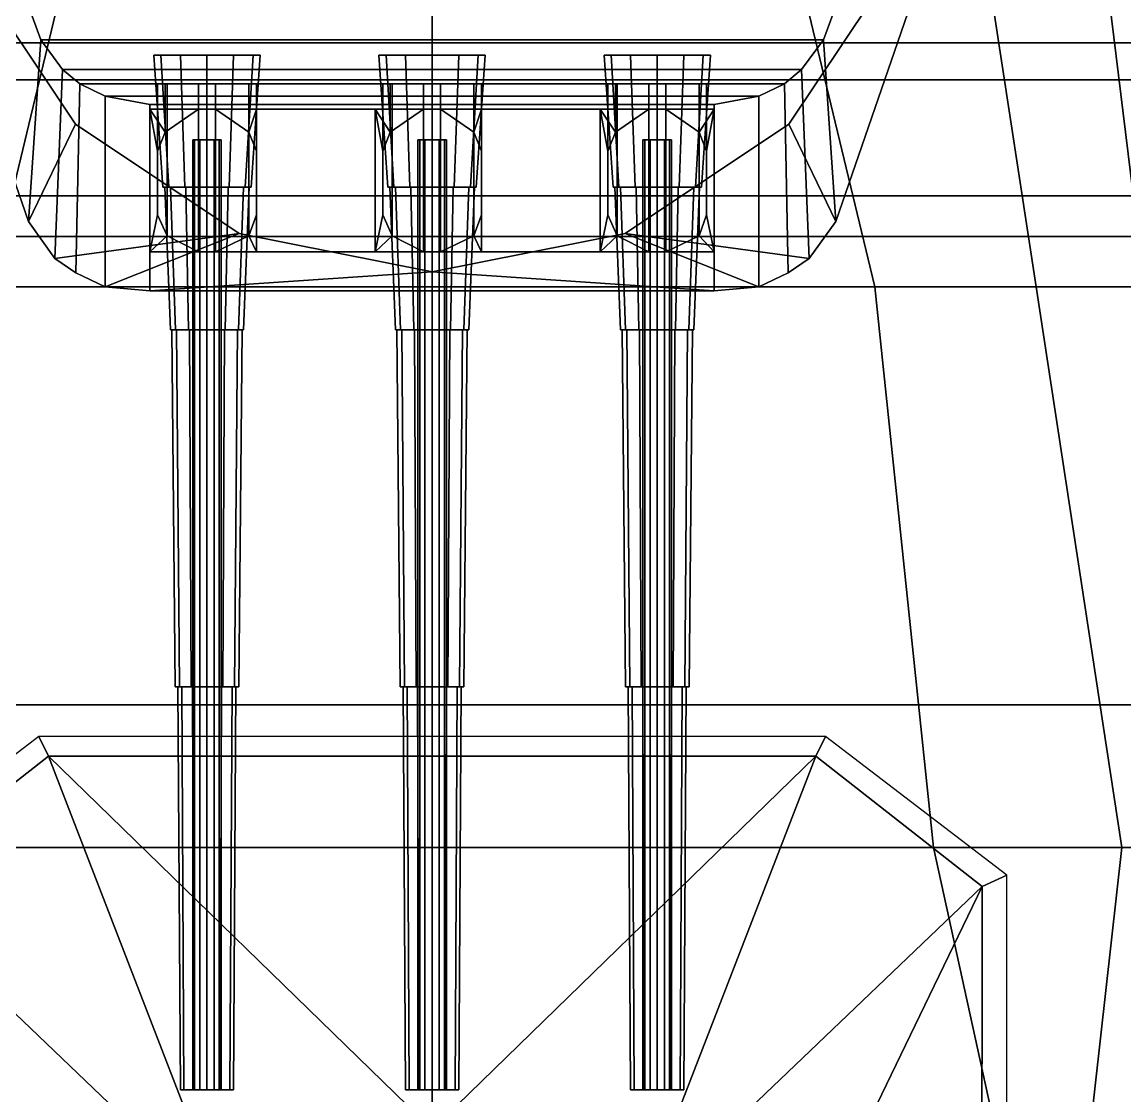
# Model space of a CAD drawing. Header units: millimetres. Extents: x -15 to 15, y -108 to 101.
# Drawn here: x -4.32 to 7.29, y 11.67 to 22.97 of the extents above; entities that cross this region are included whole.
import ezdxf

# ---------------------------------------------------------------- set-up
doc = ezdxf.new("R2010")
doc.units = ezdxf.units.MM
for name, color, linetype in [('citadelle', 3, 'Continuous'), ('gun', 1, 'Continuous'), ('superstructure', 4, 'Continuous'), ('turret', 2, 'Continuous')]:
    doc.layers.add(name, color=color, linetype=linetype)

msp = doc.modelspace()

# ---------------------------------------------------------------- linework, layer by layer
for points in [[(-5.46, 26.04, -9.42), (-3.25, 26.04, -9.51), (-4.66, 20.18, -9.51), (-6.36, 20.18, -9.42)], [(-3.25, 26.04, -9.51), (0, 26.04, -9.55), (0, 20.18, -9.55), (-4.66, 20.18, -9.51)], [(4.66, 20.18, -9.51), (0, 20.18, -9.55), (0, 26.04, -9.55), (3.25, 26.04, -9.51)], [(6.36, 20.18, -9.42), (4.66, 20.18, -9.51), (3.25, 26.04, -9.51), (5.46, 26.04, -9.42)], [(7.5, 20.18, -9.3), (6.36, 20.18, -9.42), (5.46, 26.04, -9.42), (6.78, 26.04, -9.3)], [(8.55, 20.18, -9.13), (7.5, 20.18, -9.3), (6.78, 26.04, -9.3), (7.71, 26.04, -9.13)], [(-4.66, 20.18, -9.51), (0, 20.18, -9.55), (0, 14.28, -9.55), (-5.28, 14.28, -9.51)], [(5.28, 14.28, -9.51), (0, 14.28, -9.55), (0, 20.18, -9.55), (4.66, 20.18, -9.51)], [(7.26, 14.28, -9.42), (5.28, 14.28, -9.51), (4.66, 20.18, -9.51), (6.36, 20.18, -9.42)], [(8.32, 14.28, -9.3), (7.26, 14.28, -9.42), (6.36, 20.18, -9.42), (7.5, 20.18, -9.3)], [(-5.28, 14.28, -9.51), (0, 14.28, -9.55), (0, 8.29, -9.55), (-6.59, 8.29, -9.51)], [(6.59, 8.29, -9.51), (0, 8.29, -9.55), (0, 14.28, -9.55), (5.28, 14.28, -9.51)], [(6.59, 8.29, -9.51), (6.59, 8.29, -9.51), (5.28, 14.28, -9.51), (7.26, 14.28, -9.42)], [(8.27, 8.29, -9.42), (6.59, 8.29, -9.51), (7.26, 14.28, -9.42), (8.32, 14.28, -9.3)]]:
    msp.add_3dface(points)
at = {"layer": 'citadelle'}
for points in [[(12.42, 30.51, 4.59), (-12.42, 30.51, 4.59), (-11.63, 22.75, 4.59), (11.63, 22.75, 4.59)], [(11.63, 22.75, 4.59), (-11.63, 22.75, 4.59), (-11.57, 22.36, 4.59), (11.57, 22.36, 4.59)], [(11.57, 22.36, 4.59), (-11.57, 22.36, 4.59), (-12.42, 21.14, 4.59), (12.42, 21.14, 4.59)], [(12.42, 21.14, 4.59), (-12.42, 21.14, 4.59), (-13.14, 20.71, 4.59), (13.14, 20.71, 4.59)], [(13.14, 20.71, 4.59), (-13.14, 20.71, 4.59), (-11.86, 15.78, 4.59), (11.86, 15.78, 4.59)], [(11.86, 15.78, 4.59), (-11.86, 15.78, 4.59), (-12.07, 6.28, 4.59), (12.07, 6.28, 4.59)]]:
    msp.add_3dface(points, dxfattribs=at)
at = {"layer": 'gun'}
for points in [[(-2.855, 22.62, 7.19), (-2.93, 22.62, 6.91), (-2.835, 21.23, 6.91), (-2.773, 21.23, 7.142)], [(-2.93, 22.62, 6.91), (-2.855, 22.62, 6.63), (-2.773, 21.23, 6.678), (-2.835, 21.23, 6.91)], [(-2.65, 22.62, 7.395), (-2.855, 22.62, 7.19), (-2.773, 21.23, 7.142), (-2.603, 21.23, 7.313)], [(-2.855, 22.62, 6.63), (-2.65, 22.62, 6.425), (-2.603, 21.23, 6.507), (-2.773, 21.23, 6.678)], [(-2.37, 22.62, 7.47), (-2.65, 22.62, 7.395), (-2.603, 21.23, 7.313), (-2.37, 21.23, 7.375)], [(-2.65, 22.62, 6.425), (-2.37, 22.62, 6.35), (-2.37, 21.23, 6.445), (-2.603, 21.23, 6.507)], [(-2.09, 22.62, 7.395), (-2.37, 22.62, 7.47), (-2.37, 21.23, 7.375), (-2.138, 21.23, 7.313)], [(-2.37, 22.62, 6.35), (-2.09, 22.62, 6.425), (-2.138, 21.23, 6.507), (-2.37, 21.23, 6.445)], [(-1.885, 22.62, 7.19), (-2.09, 22.62, 7.395), (-2.138, 21.23, 7.313), (-1.967, 21.23, 7.142)], [(-2.09, 22.62, 6.425), (-1.885, 22.62, 6.63), (-1.967, 21.23, 6.678), (-2.138, 21.23, 6.507)], [(-1.81, 22.62, 6.91), (-1.885, 22.62, 7.19), (-1.967, 21.23, 7.142), (-1.905, 21.23, 6.91)], [(-1.885, 22.62, 6.63), (-1.81, 22.62, 6.91), (-1.905, 21.23, 6.91), (-1.967, 21.23, 6.678)], [(-0.56, 22.62, 6.91), (-0.485, 22.62, 6.63), (-0.403, 21.23, 6.678), (-0.465, 21.23, 6.91)], [(-0.485, 22.62, 7.19), (-0.56, 22.62, 6.91), (-0.465, 21.23, 6.91), (-0.403, 21.23, 7.142)], [(-0.485, 22.62, 6.63), (-0.28, 22.62, 6.425), (-0.233, 21.23, 6.507), (-0.403, 21.23, 6.678)], [(-0.28, 22.62, 7.395), (-0.485, 22.62, 7.19), (-0.403, 21.23, 7.142), (-0.233, 21.23, 7.313)], [(-0.28, 22.62, 6.425), (0, 22.62, 6.35), (0, 21.23, 6.445), (-0.233, 21.23, 6.507)], [(0, 22.62, 7.47), (-0.28, 22.62, 7.395), (-0.233, 21.23, 7.313), (0, 21.23, 7.375)], [(0, 22.62, 6.35), (0.28, 22.62, 6.425), (0.232, 21.23, 6.507), (0, 21.23, 6.445)], [(0.28, 22.62, 7.395), (0, 22.62, 7.47), (0, 21.23, 7.375), (0.232, 21.23, 7.313)], [(0.28, 22.62, 6.425), (0.485, 22.62, 6.63), (0.403, 21.23, 6.678), (0.232, 21.23, 6.507)], [(0.485, 22.62, 7.19), (0.28, 22.62, 7.395), (0.232, 21.23, 7.313), (0.403, 21.23, 7.142)], [(0.485, 22.62, 6.63), (0.56, 22.62, 6.91), (0.465, 21.23, 6.91), (0.403, 21.23, 6.678)], [(0.56, 22.62, 6.91), (0.485, 22.62, 7.19), (0.403, 21.23, 7.142), (0.465, 21.23, 6.91)], [(1.885, 22.62, 7.19), (1.81, 22.62, 6.91), (1.905, 21.23, 6.91), (1.967, 21.23, 7.142)], [(1.81, 22.62, 6.91), (1.885, 22.62, 6.63), (1.967, 21.23, 6.678), (1.905, 21.23, 6.91)], [(2.09, 22.62, 7.395), (1.885, 22.62, 7.19), (1.967, 21.23, 7.142), (2.137, 21.23, 7.313)], [(1.885, 22.62, 6.63), (2.09, 22.62, 6.425), (2.137, 21.23, 6.507), (1.967, 21.23, 6.678)], [(2.37, 22.62, 7.47), (2.09, 22.62, 7.395), (2.137, 21.23, 7.313), (2.37, 21.23, 7.375)], [(2.09, 22.62, 6.425), (2.37, 22.62, 6.35), (2.37, 21.23, 6.445), (2.137, 21.23, 6.507)], [(2.65, 22.62, 7.395), (2.37, 22.62, 7.47), (2.37, 21.23, 7.375), (2.602, 21.23, 7.313)], [(2.37, 22.62, 6.35), (2.65, 22.62, 6.425), (2.602, 21.23, 6.507), (2.37, 21.23, 6.445)], [(2.855, 22.62, 7.19), (2.65, 22.62, 7.395), (2.602, 21.23, 7.313), (2.773, 21.23, 7.142)], [(2.65, 22.62, 6.425), (2.855, 22.62, 6.63), (2.773, 21.23, 6.678), (2.602, 21.23, 6.507)], [(2.93, 22.62, 6.91), (2.855, 22.62, 7.19), (2.773, 21.23, 7.142), (2.835, 21.23, 6.91)], [(2.855, 22.62, 6.63), (2.93, 22.62, 6.91), (2.835, 21.23, 6.91), (2.773, 21.23, 6.678)], [(-2.52, 21.73, 6.91), (-2.5, 21.73, 6.985), (-2.5, 11.73, 6.985), (-2.52, 11.73, 6.91)], [(-2.5, 21.73, 6.835), (-2.52, 21.73, 6.91), (-2.52, 11.73, 6.91), (-2.5, 11.73, 6.835)], [(-2.5, 21.73, 6.985), (-2.445, 21.73, 7.04), (-2.445, 11.73, 7.04), (-2.5, 11.73, 6.985)], [(-2.445, 21.73, 6.78), (-2.5, 21.73, 6.835), (-2.5, 11.73, 6.835), (-2.445, 11.73, 6.78)], [(-2.445, 21.73, 7.04), (-2.37, 21.73, 7.06), (-2.37, 11.73, 7.06), (-2.445, 11.73, 7.04)], [(-2.37, 21.73, 6.76), (-2.445, 21.73, 6.78), (-2.445, 11.73, 6.78), (-2.37, 11.73, 6.76)], [(-2.37, 21.73, 7.06), (-2.295, 21.73, 7.04), (-2.295, 11.73, 7.04), (-2.37, 11.73, 7.06)], [(-2.295, 21.73, 6.78), (-2.37, 21.73, 6.76), (-2.37, 11.73, 6.76), (-2.295, 11.73, 6.78)], [(-2.24, 21.73, 6.835), (-2.295, 21.73, 6.78), (-2.295, 11.73, 6.78), (-2.24, 11.73, 6.835)], [(-2.295, 21.73, 7.04), (-2.24, 21.73, 6.985), (-2.24, 11.73, 6.985), (-2.295, 11.73, 7.04)], [(-2.22, 21.73, 6.91), (-2.24, 21.73, 6.835), (-2.24, 11.73, 6.835), (-2.22, 11.73, 6.91)], [(-2.24, 21.73, 6.985), (-2.22, 21.73, 6.91), (-2.22, 11.73, 6.91), (-2.24, 11.73, 6.985)], [(-0.13, 21.73, 6.835), (-0.15, 21.73, 6.91), (-0.15, 11.73, 6.91), (-0.13, 11.73, 6.835)], [(-0.15, 21.73, 6.91), (-0.13, 21.73, 6.985), (-0.13, 11.73, 6.985), (-0.15, 11.73, 6.91)], [(-0.075, 21.73, 6.78), (-0.13, 21.73, 6.835), (-0.13, 11.73, 6.835), (-0.075, 11.73, 6.78)], [(-0.13, 21.73, 6.985), (-0.075, 21.73, 7.04), (-0.075, 11.73, 7.04), (-0.13, 11.73, 6.985)], [(0, 21.73, 6.76), (-0.075, 21.73, 6.78), (-0.075, 11.73, 6.78), (0, 11.73, 6.76)], [(-0.075, 21.73, 7.04), (0, 21.73, 7.06), (0, 11.73, 7.06), (-0.075, 11.73, 7.04)], [(0.075, 21.73, 6.78), (0, 21.73, 6.76), (0, 11.73, 6.76), (0.075, 11.73, 6.78)], [(0, 21.73, 7.06), (0.075, 21.73, 7.04), (0.075, 11.73, 7.04), (0, 11.73, 7.06)], [(0.075, 21.73, 7.04), (0.13, 21.73, 6.985), (0.13, 11.73, 6.985), (0.075, 11.73, 7.04)], [(0.13, 21.73, 6.835), (0.075, 21.73, 6.78), (0.075, 11.73, 6.78), (0.13, 11.73, 6.835)], [(0.13, 21.73, 6.985), (0.15, 21.73, 6.91), (0.15, 11.73, 6.91), (0.13, 11.73, 6.985)], [(0.15, 21.73, 6.91), (0.13, 21.73, 6.835), (0.13, 11.73, 6.835), (0.15, 11.73, 6.91)], [(2.22, 21.73, 6.91), (2.24, 21.73, 6.985), (2.24, 11.73, 6.985), (2.22, 11.73, 6.91)], [(2.24, 21.73, 6.835), (2.22, 21.73, 6.91), (2.22, 11.73, 6.91), (2.24, 11.73, 6.835)], [(2.24, 21.73, 6.985), (2.295, 21.73, 7.04), (2.295, 11.73, 7.04), (2.24, 11.73, 6.985)], [(2.295, 21.73, 6.78), (2.24, 21.73, 6.835), (2.24, 11.73, 6.835), (2.295, 11.73, 6.78)], [(2.295, 21.73, 7.04), (2.37, 21.73, 7.06), (2.37, 11.73, 7.06), (2.295, 11.73, 7.04)], [(2.37, 21.73, 6.76), (2.295, 21.73, 6.78), (2.295, 11.73, 6.78), (2.37, 11.73, 6.76)], [(2.37, 21.73, 7.06), (2.445, 21.73, 7.04), (2.445, 11.73, 7.04), (2.37, 11.73, 7.06)], [(2.445, 21.73, 6.78), (2.37, 21.73, 6.76), (2.37, 11.73, 6.76), (2.445, 11.73, 6.78)], [(2.5, 21.73, 6.835), (2.445, 21.73, 6.78), (2.445, 11.73, 6.78), (2.5, 11.73, 6.835)], [(2.445, 21.73, 7.04), (2.5, 21.73, 6.985), (2.5, 11.73, 6.985), (2.445, 11.73, 7.04)], [(2.52, 21.73, 6.91), (2.5, 21.73, 6.835), (2.5, 11.73, 6.835), (2.52, 11.73, 6.91)], [(2.5, 21.73, 6.985), (2.52, 21.73, 6.91), (2.52, 11.73, 6.91), (2.5, 11.73, 6.985)], [(-2.815, 21.23, 6.91), (-2.755, 21.23, 7.133), (-2.773, 21.23, 7.142), (-2.835, 21.23, 6.91)], [(-2.755, 21.23, 6.688), (-2.815, 21.23, 6.91), (-2.835, 21.23, 6.91), (-2.773, 21.23, 6.677)], [(-2.755, 21.23, 7.133), (-2.815, 21.23, 6.91), (-2.755, 19.73, 6.91), (-2.703, 19.73, 7.103)], [(-2.815, 21.23, 6.91), (-2.755, 21.23, 6.688), (-2.703, 19.73, 6.718), (-2.755, 19.73, 6.91)], [(-2.755, 21.23, 7.132), (-2.593, 21.23, 7.295), (-2.603, 21.23, 7.313), (-2.773, 21.23, 7.142)], [(-2.593, 21.23, 6.525), (-2.755, 21.23, 6.687), (-2.773, 21.23, 6.677), (-2.603, 21.23, 6.507)], [(-2.593, 21.23, 7.295), (-2.755, 21.23, 7.133), (-2.703, 19.73, 7.103), (-2.563, 19.73, 7.243)], [(-2.755, 21.23, 6.688), (-2.593, 21.23, 6.525), (-2.563, 19.73, 6.577), (-2.703, 19.73, 6.718)], [(-2.593, 21.23, 7.295), (-2.37, 21.23, 7.355), (-2.37, 21.23, 7.375), (-2.603, 21.23, 7.313)], [(-2.37, 21.23, 6.465), (-2.593, 21.23, 6.525), (-2.603, 21.23, 6.507), (-2.37, 21.23, 6.445)], [(-2.37, 21.23, 7.355), (-2.593, 21.23, 7.295), (-2.563, 19.73, 7.243), (-2.37, 19.73, 7.295)], [(-2.593, 21.23, 6.525), (-2.37, 21.23, 6.465), (-2.37, 19.73, 6.525), (-2.563, 19.73, 6.577)], [(-2.37, 21.23, 7.355), (-2.148, 21.23, 7.295), (-2.138, 21.23, 7.313), (-2.37, 21.23, 7.375)], [(-2.148, 21.23, 7.295), (-2.37, 21.23, 7.355), (-2.37, 19.73, 7.295), (-2.178, 19.73, 7.243)], [(-2.148, 21.23, 6.525), (-2.37, 21.23, 6.465), (-2.37, 21.23, 6.445), (-2.138, 21.23, 6.507)], [(-2.37, 21.23, 6.465), (-2.148, 21.23, 6.525), (-2.178, 19.73, 6.577), (-2.37, 19.73, 6.525)], [(-1.985, 21.23, 7.133), (-2.148, 21.23, 7.295), (-2.178, 19.73, 7.243), (-2.037, 19.73, 7.103)], [(-2.148, 21.23, 6.525), (-1.985, 21.23, 6.688), (-2.037, 19.73, 6.718), (-2.178, 19.73, 6.577)], [(-2.148, 21.23, 7.295), (-1.985, 21.23, 7.132), (-1.967, 21.23, 7.142), (-2.138, 21.23, 7.313)], [(-1.985, 21.23, 6.688), (-2.148, 21.23, 6.525), (-2.138, 21.23, 6.507), (-1.967, 21.23, 6.677)], [(-1.925, 21.23, 6.91), (-1.985, 21.23, 7.133), (-2.037, 19.73, 7.103), (-1.985, 19.73, 6.91)], [(-1.985, 21.23, 6.688), (-1.925, 21.23, 6.91), (-1.985, 19.73, 6.91), (-2.037, 19.73, 6.718)], [(-1.985, 21.23, 7.132), (-1.925, 21.23, 6.91), (-1.905, 21.23, 6.91), (-1.967, 21.23, 7.142)], [(-1.925, 21.23, 6.91), (-1.985, 21.23, 6.688), (-1.967, 21.23, 6.678), (-1.905, 21.23, 6.91)], [(-0.385, 21.23, 6.688), (-0.445, 21.23, 6.91), (-0.465, 21.23, 6.91), (-0.403, 21.23, 6.677)], [(-0.445, 21.23, 6.91), (-0.385, 21.23, 7.133), (-0.403, 21.23, 7.142), (-0.465, 21.23, 6.91)], [(-0.445, 21.23, 6.91), (-0.385, 21.23, 6.688), (-0.333, 19.73, 6.718), (-0.385, 19.73, 6.91)], [(-0.385, 21.23, 7.133), (-0.445, 21.23, 6.91), (-0.385, 19.73, 6.91), (-0.333, 19.73, 7.103)], [(-0.223, 21.23, 6.525), (-0.385, 21.23, 6.687), (-0.403, 21.23, 6.677), (-0.233, 21.23, 6.507)], [(-0.385, 21.23, 7.132), (-0.223, 21.23, 7.295), (-0.233, 21.23, 7.313), (-0.403, 21.23, 7.142)], [(-0.385, 21.23, 6.688), (-0.223, 21.23, 6.525), (-0.193, 19.73, 6.577), (-0.333, 19.73, 6.718)], [(-0.223, 21.23, 7.295), (-0.385, 21.23, 7.133), (-0.333, 19.73, 7.103), (-0.193, 19.73, 7.243)], [(0, 21.23, 6.465), (-0.223, 21.23, 6.525), (-0.233, 21.23, 6.507), (0, 21.23, 6.445)], [(-0.223, 21.23, 7.295), (0, 21.23, 7.355), (0, 21.23, 7.375), (-0.233, 21.23, 7.313)], [(-0.223, 21.23, 6.525), (0, 21.23, 6.465), (0, 19.73, 6.525), (-0.193, 19.73, 6.577)], [(0, 21.23, 7.355), (-0.223, 21.23, 7.295), (-0.193, 19.73, 7.243), (0, 19.73, 7.295)], [(0, 21.23, 6.465), (0.222, 21.23, 6.525), (0.192, 19.73, 6.577), (0, 19.73, 6.525)], [(0.222, 21.23, 6.525), (0, 21.23, 6.465), (0, 21.23, 6.445), (0.232, 21.23, 6.507)], [(0.222, 21.23, 7.295), (0, 21.23, 7.355), (0, 19.73, 7.295), (0.192, 19.73, 7.243)], [(0, 21.23, 7.355), (0.222, 21.23, 7.295), (0.232, 21.23, 7.313), (0, 21.23, 7.375)], [(0.222, 21.23, 6.525), (0.385, 21.23, 6.688), (0.333, 19.73, 6.718), (0.192, 19.73, 6.577)], [(0.385, 21.23, 7.133), (0.222, 21.23, 7.295), (0.192, 19.73, 7.243), (0.333, 19.73, 7.103)], [(0.222, 21.23, 7.295), (0.385, 21.23, 7.132), (0.403, 21.23, 7.142), (0.232, 21.23, 7.313)], [(0.385, 21.23, 6.688), (0.222, 21.23, 6.525), (0.232, 21.23, 6.507), (0.403, 21.23, 6.677)], [(0.385, 21.23, 6.688), (0.445, 21.23, 6.91), (0.385, 19.73, 6.91), (0.333, 19.73, 6.718)], [(0.445, 21.23, 6.91), (0.385, 21.23, 7.133), (0.333, 19.73, 7.103), (0.385, 19.73, 6.91)], [(0.445, 21.23, 6.91), (0.385, 21.23, 6.688), (0.403, 21.23, 6.678), (0.465, 21.23, 6.91)], [(0.385, 21.23, 7.132), (0.445, 21.23, 6.91), (0.465, 21.23, 6.91), (0.403, 21.23, 7.142)], [(1.925, 21.23, 6.91), (1.985, 21.23, 7.133), (1.967, 21.23, 7.142), (1.905, 21.23, 6.91)], [(1.985, 21.23, 6.688), (1.925, 21.23, 6.91), (1.905, 21.23, 6.91), (1.967, 21.23, 6.677)], [(1.985, 21.23, 7.133), (1.925, 21.23, 6.91), (1.985, 19.73, 6.91), (2.037, 19.73, 7.103)], [(1.925, 21.23, 6.91), (1.985, 21.23, 6.688), (2.037, 19.73, 6.718), (1.985, 19.73, 6.91)], [(1.985, 21.23, 7.132), (2.147, 21.23, 7.295), (2.137, 21.23, 7.313), (1.967, 21.23, 7.142)], [(2.147, 21.23, 6.525), (1.985, 21.23, 6.687), (1.967, 21.23, 6.677), (2.137, 21.23, 6.507)], [(2.147, 21.23, 7.295), (1.985, 21.23, 7.133), (2.037, 19.73, 7.103), (2.177, 19.73, 7.243)], [(1.985, 21.23, 6.688), (2.147, 21.23, 6.525), (2.177, 19.73, 6.577), (2.037, 19.73, 6.718)], [(2.147, 21.23, 7.295), (2.37, 21.23, 7.355), (2.37, 21.23, 7.375), (2.137, 21.23, 7.313)], [(2.37, 21.23, 6.465), (2.147, 21.23, 6.525), (2.137, 21.23, 6.507), (2.37, 21.23, 6.445)], [(2.37, 21.23, 7.355), (2.147, 21.23, 7.295), (2.177, 19.73, 7.243), (2.37, 19.73, 7.295)], [(2.147, 21.23, 6.525), (2.37, 21.23, 6.465), (2.37, 19.73, 6.525), (2.177, 19.73, 6.577)], [(2.37, 21.23, 7.355), (2.592, 21.23, 7.295), (2.602, 21.23, 7.313), (2.37, 21.23, 7.375)], [(2.592, 21.23, 7.295), (2.37, 21.23, 7.355), (2.37, 19.73, 7.295), (2.562, 19.73, 7.243)], [(2.592, 21.23, 6.525), (2.37, 21.23, 6.465), (2.37, 21.23, 6.445), (2.602, 21.23, 6.507)], [(2.37, 21.23, 6.465), (2.592, 21.23, 6.525), (2.562, 19.73, 6.577), (2.37, 19.73, 6.525)], [(2.755, 21.23, 7.133), (2.592, 21.23, 7.295), (2.562, 19.73, 7.243), (2.703, 19.73, 7.103)], [(2.592, 21.23, 6.525), (2.755, 21.23, 6.688), (2.703, 19.73, 6.718), (2.562, 19.73, 6.577)], [(2.592, 21.23, 7.295), (2.755, 21.23, 7.132), (2.773, 21.23, 7.142), (2.602, 21.23, 7.313)], [(2.755, 21.23, 6.688), (2.592, 21.23, 6.525), (2.602, 21.23, 6.507), (2.773, 21.23, 6.677)], [(2.815, 21.23, 6.91), (2.755, 21.23, 7.133), (2.703, 19.73, 7.103), (2.755, 19.73, 6.91)], [(2.755, 21.23, 6.688), (2.815, 21.23, 6.91), (2.755, 19.73, 6.91), (2.703, 19.73, 6.718)], [(2.755, 21.23, 7.132), (2.815, 21.23, 6.91), (2.835, 21.23, 6.91), (2.773, 21.23, 7.142)], [(2.815, 21.23, 6.91), (2.755, 21.23, 6.688), (2.773, 21.23, 6.678), (2.835, 21.23, 6.91)], [(-2.74, 19.73, 6.91), (-2.69, 19.73, 7.095), (-2.703, 19.73, 7.103), (-2.755, 19.73, 6.91)], [(-2.69, 19.73, 6.725), (-2.74, 19.73, 6.91), (-2.755, 19.73, 6.91), (-2.703, 19.73, 6.718)], [(-2.705, 15.97, 6.91), (-2.66, 15.97, 7.078), (-2.69, 19.73, 7.095), (-2.74, 19.73, 6.91)], [(-2.66, 15.97, 6.743), (-2.705, 15.97, 6.91), (-2.74, 19.73, 6.91), (-2.69, 19.73, 6.725)], [(-2.69, 19.73, 7.095), (-2.555, 19.73, 7.23), (-2.563, 19.73, 7.243), (-2.703, 19.73, 7.103)], [(-2.555, 19.73, 6.59), (-2.69, 19.73, 6.725), (-2.703, 19.73, 6.717), (-2.563, 19.73, 6.577)], [(-2.66, 15.97, 7.078), (-2.538, 15.97, 7.2), (-2.555, 19.73, 7.23), (-2.69, 19.73, 7.095)], [(-2.538, 15.97, 6.62), (-2.66, 15.97, 6.743), (-2.69, 19.73, 6.725), (-2.555, 19.73, 6.59)], [(-2.555, 19.73, 7.23), (-2.37, 19.73, 7.28), (-2.37, 19.73, 7.295), (-2.563, 19.73, 7.243)], [(-2.37, 19.73, 6.54), (-2.555, 19.73, 6.59), (-2.563, 19.73, 6.577), (-2.37, 19.73, 6.525)], [(-2.538, 15.97, 7.2), (-2.37, 15.97, 7.245), (-2.37, 19.73, 7.28), (-2.555, 19.73, 7.23)], [(-2.37, 15.97, 6.575), (-2.538, 15.97, 6.62), (-2.555, 19.73, 6.59), (-2.37, 19.73, 6.54)], [(-2.37, 19.73, 7.28), (-2.185, 19.73, 7.23), (-2.178, 19.73, 7.243), (-2.37, 19.73, 7.295)], [(-2.185, 19.73, 6.59), (-2.37, 19.73, 6.54), (-2.37, 19.73, 6.525), (-2.178, 19.73, 6.577)], [(-2.37, 15.97, 7.245), (-2.203, 15.97, 7.2), (-2.185, 19.73, 7.23), (-2.37, 19.73, 7.28)], [(-2.203, 15.97, 6.62), (-2.37, 15.97, 6.575), (-2.37, 19.73, 6.54), (-2.185, 19.73, 6.59)], [(-2.203, 15.97, 7.2), (-2.08, 15.97, 7.078), (-2.05, 19.73, 7.095), (-2.185, 19.73, 7.23)], [(-2.08, 15.97, 6.743), (-2.203, 15.97, 6.62), (-2.185, 19.73, 6.59), (-2.05, 19.73, 6.725)], [(-2.185, 19.73, 7.23), (-2.05, 19.73, 7.095), (-2.037, 19.73, 7.102), (-2.178, 19.73, 7.243)], [(-2.05, 19.73, 6.725), (-2.185, 19.73, 6.59), (-2.178, 19.73, 6.577), (-2.037, 19.73, 6.718)], [(-2.08, 15.97, 7.078), (-2.035, 15.97, 6.91), (-2, 19.73, 6.91), (-2.05, 19.73, 7.095)], [(-2.035, 15.97, 6.91), (-2.08, 15.97, 6.743), (-2.05, 19.73, 6.725), (-2, 19.73, 6.91)], [(-2.05, 19.73, 7.095), (-2, 19.73, 6.91), (-1.985, 19.73, 6.91), (-2.037, 19.73, 7.103)], [(-2, 19.73, 6.91), (-2.05, 19.73, 6.725), (-2.037, 19.73, 6.718), (-1.985, 19.73, 6.91)], [(-0.32, 19.73, 6.725), (-0.37, 19.73, 6.91), (-0.385, 19.73, 6.91), (-0.333, 19.73, 6.718)], [(-0.37, 19.73, 6.91), (-0.32, 19.73, 7.095), (-0.333, 19.73, 7.103), (-0.385, 19.73, 6.91)], [(-0.29, 15.97, 6.743), (-0.335, 15.97, 6.91), (-0.37, 19.73, 6.91), (-0.32, 19.73, 6.725)], [(-0.335, 15.97, 6.91), (-0.29, 15.97, 7.078), (-0.32, 19.73, 7.095), (-0.37, 19.73, 6.91)], [(-0.185, 19.73, 6.59), (-0.32, 19.73, 6.725), (-0.333, 19.73, 6.717), (-0.193, 19.73, 6.577)], [(-0.32, 19.73, 7.095), (-0.185, 19.73, 7.23), (-0.193, 19.73, 7.243), (-0.333, 19.73, 7.103)], [(-0.168, 15.97, 6.62), (-0.29, 15.97, 6.743), (-0.32, 19.73, 6.725), (-0.185, 19.73, 6.59)], [(-0.29, 15.97, 7.078), (-0.168, 15.97, 7.2), (-0.185, 19.73, 7.23), (-0.32, 19.73, 7.095)], [(0, 19.73, 6.54), (-0.185, 19.73, 6.59), (-0.193, 19.73, 6.577), (0, 19.73, 6.525)], [(-0.185, 19.73, 7.23), (0, 19.73, 7.28), (0, 19.73, 7.295), (-0.193, 19.73, 7.243)], [(0, 15.97, 6.575), (-0.168, 15.97, 6.62), (-0.185, 19.73, 6.59), (0, 19.73, 6.54)], [(-0.168, 15.97, 7.2), (0, 15.97, 7.245), (0, 19.73, 7.28), (-0.185, 19.73, 7.23)], [(0.185, 19.73, 6.59), (0, 19.73, 6.54), (0, 19.73, 6.525), (0.192, 19.73, 6.577)], [(0, 19.73, 7.28), (0.185, 19.73, 7.23), (0.192, 19.73, 7.243), (0, 19.73, 7.295)], [(0.167, 15.97, 6.62), (0, 15.97, 6.575), (0, 19.73, 6.54), (0.185, 19.73, 6.59)], [(0, 15.97, 7.245), (0.167, 15.97, 7.2), (0.185, 19.73, 7.23), (0, 19.73, 7.28)], [(0.29, 15.97, 6.743), (0.167, 15.97, 6.62), (0.185, 19.73, 6.59), (0.32, 19.73, 6.725)], [(0.167, 15.97, 7.2), (0.29, 15.97, 7.078), (0.32, 19.73, 7.095), (0.185, 19.73, 7.23)], [(0.32, 19.73, 6.725), (0.185, 19.73, 6.59), (0.192, 19.73, 6.577), (0.333, 19.73, 6.718)], [(0.185, 19.73, 7.23), (0.32, 19.73, 7.095), (0.333, 19.73, 7.102), (0.192, 19.73, 7.243)], [(0.335, 15.97, 6.91), (0.29, 15.97, 6.743), (0.32, 19.73, 6.725), (0.37, 19.73, 6.91)], [(0.29, 15.97, 7.078), (0.335, 15.97, 6.91), (0.37, 19.73, 6.91), (0.32, 19.73, 7.095)], [(0.37, 19.73, 6.91), (0.32, 19.73, 6.725), (0.333, 19.73, 6.718), (0.385, 19.73, 6.91)], [(0.32, 19.73, 7.095), (0.37, 19.73, 6.91), (0.385, 19.73, 6.91), (0.333, 19.73, 7.103)], [(2, 19.73, 6.91), (2.05, 19.73, 7.095), (2.037, 19.73, 7.103), (1.985, 19.73, 6.91)], [(2.05, 19.73, 6.725), (2, 19.73, 6.91), (1.985, 19.73, 6.91), (2.037, 19.73, 6.718)], [(2.035, 15.97, 6.91), (2.08, 15.97, 7.078), (2.05, 19.73, 7.095), (2, 19.73, 6.91)], [(2.08, 15.97, 6.743), (2.035, 15.97, 6.91), (2, 19.73, 6.91), (2.05, 19.73, 6.725)], [(2.05, 19.73, 7.095), (2.185, 19.73, 7.23), (2.177, 19.73, 7.243), (2.037, 19.73, 7.103)], [(2.185, 19.73, 6.59), (2.05, 19.73, 6.725), (2.037, 19.73, 6.717), (2.177, 19.73, 6.577)], [(2.08, 15.97, 7.078), (2.202, 15.97, 7.2), (2.185, 19.73, 7.23), (2.05, 19.73, 7.095)], [(2.202, 15.97, 6.62), (2.08, 15.97, 6.743), (2.05, 19.73, 6.725), (2.185, 19.73, 6.59)], [(2.185, 19.73, 7.23), (2.37, 19.73, 7.28), (2.37, 19.73, 7.295), (2.177, 19.73, 7.243)], [(2.37, 19.73, 6.54), (2.185, 19.73, 6.59), (2.177, 19.73, 6.577), (2.37, 19.73, 6.525)], [(2.202, 15.97, 7.2), (2.37, 15.97, 7.245), (2.37, 19.73, 7.28), (2.185, 19.73, 7.23)], [(2.37, 15.97, 6.575), (2.202, 15.97, 6.62), (2.185, 19.73, 6.59), (2.37, 19.73, 6.54)], [(2.37, 19.73, 7.28), (2.555, 19.73, 7.23), (2.562, 19.73, 7.243), (2.37, 19.73, 7.295)], [(2.555, 19.73, 6.59), (2.37, 19.73, 6.54), (2.37, 19.73, 6.525), (2.562, 19.73, 6.577)], [(2.37, 15.97, 7.245), (2.537, 15.97, 7.2), (2.555, 19.73, 7.23), (2.37, 19.73, 7.28)], [(2.537, 15.97, 6.62), (2.37, 15.97, 6.575), (2.37, 19.73, 6.54), (2.555, 19.73, 6.59)], [(2.537, 15.97, 7.2), (2.66, 15.97, 7.078), (2.69, 19.73, 7.095), (2.555, 19.73, 7.23)], [(2.66, 15.97, 6.743), (2.537, 15.97, 6.62), (2.555, 19.73, 6.59), (2.69, 19.73, 6.725)], [(2.555, 19.73, 7.23), (2.69, 19.73, 7.095), (2.703, 19.73, 7.102), (2.562, 19.73, 7.243)], [(2.69, 19.73, 6.725), (2.555, 19.73, 6.59), (2.562, 19.73, 6.577), (2.703, 19.73, 6.718)], [(2.66, 15.97, 7.078), (2.705, 15.97, 6.91), (2.74, 19.73, 6.91), (2.69, 19.73, 7.095)], [(2.705, 15.97, 6.91), (2.66, 15.97, 6.743), (2.69, 19.73, 6.725), (2.74, 19.73, 6.91)], [(2.69, 19.73, 7.095), (2.74, 19.73, 6.91), (2.755, 19.73, 6.91), (2.703, 19.73, 7.103)], [(2.74, 19.73, 6.91), (2.69, 19.73, 6.725), (2.703, 19.73, 6.718), (2.755, 19.73, 6.91)], [(-2.675, 15.97, 6.91), (-2.634, 15.97, 7.062), (-2.66, 15.97, 7.078), (-2.705, 15.97, 6.91)], [(-2.634, 15.97, 6.757), (-2.675, 15.97, 6.91), (-2.705, 15.97, 6.91), (-2.66, 15.97, 6.743)], [(-2.65, 11.73, 6.91), (-2.612, 11.73, 7.05), (-2.634, 15.97, 7.062), (-2.675, 15.97, 6.91)], [(-2.612, 11.73, 6.77), (-2.65, 11.73, 6.91), (-2.675, 15.97, 6.91), (-2.634, 15.97, 6.758)], [(-2.634, 15.97, 7.062), (-2.523, 15.97, 7.174), (-2.538, 15.97, 7.2), (-2.66, 15.97, 7.078)], [(-2.523, 15.97, 6.646), (-2.634, 15.97, 6.757), (-2.66, 15.97, 6.742), (-2.538, 15.97, 6.62)], [(-2.612, 11.73, 7.05), (-2.51, 11.73, 7.152), (-2.523, 15.97, 7.174), (-2.634, 15.97, 7.062)], [(-2.51, 11.73, 6.668), (-2.612, 11.73, 6.77), (-2.634, 15.97, 6.758), (-2.523, 15.97, 6.646)], [(-2.523, 15.97, 7.174), (-2.37, 15.97, 7.215), (-2.37, 15.97, 7.245), (-2.538, 15.97, 7.2)], [(-2.37, 15.97, 6.605), (-2.523, 15.97, 6.646), (-2.538, 15.97, 6.62), (-2.37, 15.97, 6.575)], [(-2.51, 11.73, 7.152), (-2.37, 11.73, 7.19), (-2.37, 15.97, 7.215), (-2.523, 15.97, 7.174)], [(-2.37, 11.73, 6.63), (-2.51, 11.73, 6.668), (-2.523, 15.97, 6.646), (-2.37, 15.97, 6.605)], [(-2.37, 11.73, 7.19), (-2.23, 11.73, 7.152), (-2.218, 15.97, 7.174), (-2.37, 15.97, 7.215)], [(-2.23, 11.73, 6.668), (-2.37, 11.73, 6.63), (-2.37, 15.97, 6.605), (-2.218, 15.97, 6.646)], [(-2.37, 15.97, 7.215), (-2.218, 15.97, 7.174), (-2.203, 15.97, 7.2), (-2.37, 15.97, 7.245)], [(-2.218, 15.97, 6.646), (-2.37, 15.97, 6.605), (-2.37, 15.97, 6.575), (-2.203, 15.97, 6.62)], [(-2.23, 11.73, 7.152), (-2.128, 11.73, 7.05), (-2.106, 15.97, 7.062), (-2.218, 15.97, 7.174)], [(-2.128, 11.73, 6.77), (-2.23, 11.73, 6.668), (-2.218, 15.97, 6.646), (-2.106, 15.97, 6.758)], [(-2.218, 15.97, 7.174), (-2.106, 15.97, 7.062), (-2.08, 15.97, 7.078), (-2.203, 15.97, 7.2)], [(-2.106, 15.97, 6.757), (-2.218, 15.97, 6.646), (-2.203, 15.97, 6.62), (-2.08, 15.97, 6.743)], [(-2.128, 11.73, 7.05), (-2.09, 11.73, 6.91), (-2.065, 15.97, 6.91), (-2.106, 15.97, 7.062)], [(-2.09, 11.73, 6.91), (-2.128, 11.73, 6.77), (-2.106, 15.97, 6.758), (-2.065, 15.97, 6.91)], [(-2.106, 15.97, 7.062), (-2.065, 15.97, 6.91), (-2.035, 15.97, 6.91), (-2.08, 15.97, 7.078)], [(-2.065, 15.97, 6.91), (-2.106, 15.97, 6.758), (-2.08, 15.97, 6.743), (-2.035, 15.97, 6.91)], [(-0.264, 15.97, 6.757), (-0.305, 15.97, 6.91), (-0.335, 15.97, 6.91), (-0.29, 15.97, 6.743)], [(-0.305, 15.97, 6.91), (-0.264, 15.97, 7.062), (-0.29, 15.97, 7.078), (-0.335, 15.97, 6.91)], [(-0.242, 11.73, 6.77), (-0.28, 11.73, 6.91), (-0.305, 15.97, 6.91), (-0.264, 15.97, 6.758)], [(-0.28, 11.73, 6.91), (-0.242, 11.73, 7.05), (-0.264, 15.97, 7.062), (-0.305, 15.97, 6.91)], [(-0.153, 15.97, 6.646), (-0.264, 15.97, 6.757), (-0.29, 15.97, 6.742), (-0.168, 15.97, 6.62)], [(-0.264, 15.97, 7.062), (-0.153, 15.97, 7.174), (-0.168, 15.97, 7.2), (-0.29, 15.97, 7.078)], [(-0.14, 11.73, 6.668), (-0.242, 11.73, 6.77), (-0.264, 15.97, 6.758), (-0.153, 15.97, 6.646)], [(-0.242, 11.73, 7.05), (-0.14, 11.73, 7.152), (-0.153, 15.97, 7.174), (-0.264, 15.97, 7.062)], [(0, 15.97, 6.605), (-0.153, 15.97, 6.646), (-0.168, 15.97, 6.62), (0, 15.97, 6.575)], [(-0.153, 15.97, 7.174), (0, 15.97, 7.215), (0, 15.97, 7.245), (-0.168, 15.97, 7.2)], [(0, 11.73, 6.63), (-0.14, 11.73, 6.668), (-0.153, 15.97, 6.646), (0, 15.97, 6.605)], [(-0.14, 11.73, 7.152), (0, 11.73, 7.19), (0, 15.97, 7.215), (-0.153, 15.97, 7.174)], [(0.14, 11.73, 6.668), (0, 11.73, 6.63), (0, 15.97, 6.605), (0.152, 15.97, 6.646)], [(0, 11.73, 7.19), (0.14, 11.73, 7.152), (0.152, 15.97, 7.174), (0, 15.97, 7.215)], [(0.152, 15.97, 6.646), (0, 15.97, 6.605), (0, 15.97, 6.575), (0.167, 15.97, 6.62)], [(0, 15.97, 7.215), (0.152, 15.97, 7.174), (0.167, 15.97, 7.2), (0, 15.97, 7.245)], [(0.242, 11.73, 6.77), (0.14, 11.73, 6.668), (0.152, 15.97, 6.646), (0.264, 15.97, 6.758)], [(0.14, 11.73, 7.152), (0.242, 11.73, 7.05), (0.264, 15.97, 7.062), (0.152, 15.97, 7.174)], [(0.264, 15.97, 6.757), (0.152, 15.97, 6.646), (0.167, 15.97, 6.62), (0.29, 15.97, 6.743)], [(0.152, 15.97, 7.174), (0.264, 15.97, 7.062), (0.29, 15.97, 7.078), (0.167, 15.97, 7.2)], [(0.28, 11.73, 6.91), (0.242, 11.73, 6.77), (0.264, 15.97, 6.758), (0.305, 15.97, 6.91)], [(0.242, 11.73, 7.05), (0.28, 11.73, 6.91), (0.305, 15.97, 6.91), (0.264, 15.97, 7.062)], [(0.305, 15.97, 6.91), (0.264, 15.97, 6.758), (0.29, 15.97, 6.743), (0.335, 15.97, 6.91)], [(0.264, 15.97, 7.062), (0.305, 15.97, 6.91), (0.335, 15.97, 6.91), (0.29, 15.97, 7.078)], [(2.065, 15.97, 6.91), (2.106, 15.97, 7.062), (2.08, 15.97, 7.078), (2.035, 15.97, 6.91)], [(2.106, 15.97, 6.757), (2.065, 15.97, 6.91), (2.035, 15.97, 6.91), (2.08, 15.97, 6.743)], [(2.09, 11.73, 6.91), (2.128, 11.73, 7.05), (2.106, 15.97, 7.062), (2.065, 15.97, 6.91)], [(2.128, 11.73, 6.77), (2.09, 11.73, 6.91), (2.065, 15.97, 6.91), (2.106, 15.97, 6.758)], [(2.106, 15.97, 7.062), (2.217, 15.97, 7.174), (2.202, 15.97, 7.2), (2.08, 15.97, 7.078)], [(2.217, 15.97, 6.646), (2.106, 15.97, 6.757), (2.08, 15.97, 6.742), (2.202, 15.97, 6.62)], [(2.128, 11.73, 7.05), (2.23, 11.73, 7.152), (2.217, 15.97, 7.174), (2.106, 15.97, 7.062)], [(2.23, 11.73, 6.668), (2.128, 11.73, 6.77), (2.106, 15.97, 6.758), (2.217, 15.97, 6.646)], [(2.217, 15.97, 7.174), (2.37, 15.97, 7.215), (2.37, 15.97, 7.245), (2.202, 15.97, 7.2)], [(2.37, 15.97, 6.605), (2.217, 15.97, 6.646), (2.202, 15.97, 6.62), (2.37, 15.97, 6.575)], [(2.23, 11.73, 7.152), (2.37, 11.73, 7.19), (2.37, 15.97, 7.215), (2.217, 15.97, 7.174)], [(2.37, 11.73, 6.63), (2.23, 11.73, 6.668), (2.217, 15.97, 6.646), (2.37, 15.97, 6.605)], [(2.37, 11.73, 7.19), (2.51, 11.73, 7.152), (2.522, 15.97, 7.174), (2.37, 15.97, 7.215)], [(2.51, 11.73, 6.668), (2.37, 11.73, 6.63), (2.37, 15.97, 6.605), (2.522, 15.97, 6.646)], [(2.37, 15.97, 7.215), (2.522, 15.97, 7.174), (2.537, 15.97, 7.2), (2.37, 15.97, 7.245)], [(2.522, 15.97, 6.646), (2.37, 15.97, 6.605), (2.37, 15.97, 6.575), (2.537, 15.97, 6.62)], [(2.51, 11.73, 7.152), (2.612, 11.73, 7.05), (2.634, 15.97, 7.062), (2.522, 15.97, 7.174)], [(2.612, 11.73, 6.77), (2.51, 11.73, 6.668), (2.522, 15.97, 6.646), (2.634, 15.97, 6.758)], [(2.522, 15.97, 7.174), (2.634, 15.97, 7.062), (2.66, 15.97, 7.078), (2.537, 15.97, 7.2)], [(2.634, 15.97, 6.757), (2.522, 15.97, 6.646), (2.537, 15.97, 6.62), (2.66, 15.97, 6.743)], [(2.612, 11.73, 7.05), (2.65, 11.73, 6.91), (2.675, 15.97, 6.91), (2.634, 15.97, 7.062)], [(2.65, 11.73, 6.91), (2.612, 11.73, 6.77), (2.634, 15.97, 6.758), (2.675, 15.97, 6.91)], [(2.634, 15.97, 7.062), (2.675, 15.97, 6.91), (2.705, 15.97, 6.91), (2.66, 15.97, 7.078)], [(2.675, 15.97, 6.91), (2.634, 15.97, 6.758), (2.66, 15.97, 6.743), (2.705, 15.97, 6.91)], [(-2.5, 11.73, 6.835), (-2.52, 11.73, 6.91), (-2.65, 11.73, 6.91), (-2.612, 11.73, 6.77)], [(-2.52, 11.73, 6.91), (-2.5, 11.73, 6.985), (-2.612, 11.73, 7.05), (-2.65, 11.73, 6.91)], [(-2.5, 11.73, 6.985), (-2.445, 11.73, 7.04), (-2.51, 11.73, 7.152), (-2.612, 11.73, 7.05)], [(-2.445, 11.73, 6.78), (-2.5, 11.73, 6.835), (-2.612, 11.73, 6.77), (-2.51, 11.73, 6.668)], [(-2.445, 11.73, 7.04), (-2.37, 11.73, 7.06), (-2.37, 11.73, 7.19), (-2.51, 11.73, 7.152)], [(-2.37, 11.73, 6.76), (-2.445, 11.73, 6.78), (-2.51, 11.73, 6.668), (-2.37, 11.73, 6.63)], [(-2.37, 11.73, 7.06), (-2.295, 11.73, 7.04), (-2.23, 11.73, 7.152), (-2.37, 11.73, 7.19)], [(-2.295, 11.73, 6.78), (-2.37, 11.73, 6.76), (-2.37, 11.73, 6.63), (-2.23, 11.73, 6.668)], [(-2.295, 11.73, 7.04), (-2.24, 11.73, 6.985), (-2.128, 11.73, 7.05), (-2.23, 11.73, 7.152)], [(-2.24, 11.73, 6.835), (-2.295, 11.73, 6.78), (-2.23, 11.73, 6.668), (-2.128, 11.73, 6.77)], [(-2.24, 11.73, 6.985), (-2.22, 11.73, 6.91), (-2.09, 11.73, 6.91), (-2.128, 11.73, 7.05)], [(-2.22, 11.73, 6.91), (-2.24, 11.73, 6.835), (-2.128, 11.73, 6.77), (-2.09, 11.73, 6.91)], [(-0.15, 11.73, 6.91), (-0.13, 11.73, 6.985), (-0.242, 11.73, 7.05), (-0.28, 11.73, 6.91)], [(-0.13, 11.73, 6.835), (-0.15, 11.73, 6.91), (-0.28, 11.73, 6.91), (-0.242, 11.73, 6.77)], [(-0.075, 11.73, 6.78), (-0.13, 11.73, 6.835), (-0.242, 11.73, 6.77), (-0.14, 11.73, 6.668)], [(-0.13, 11.73, 6.985), (-0.075, 11.73, 7.04), (-0.14, 11.73, 7.152), (-0.242, 11.73, 7.05)], [(0, 11.73, 6.76), (-0.075, 11.73, 6.78), (-0.14, 11.73, 6.668), (0, 11.73, 6.63)], [(-0.075, 11.73, 7.04), (0, 11.73, 7.06), (0, 11.73, 7.19), (-0.14, 11.73, 7.152)], [(0.075, 11.73, 6.78), (0, 11.73, 6.76), (0, 11.73, 6.63), (0.14, 11.73, 6.668)], [(0, 11.73, 7.06), (0.075, 11.73, 7.04), (0.14, 11.73, 7.152), (0, 11.73, 7.19)], [(0.13, 11.73, 6.835), (0.075, 11.73, 6.78), (0.14, 11.73, 6.668), (0.242, 11.73, 6.77)], [(0.075, 11.73, 7.04), (0.13, 11.73, 6.985), (0.242, 11.73, 7.05), (0.14, 11.73, 7.152)], [(0.15, 11.73, 6.91), (0.13, 11.73, 6.835), (0.242, 11.73, 6.77), (0.28, 11.73, 6.91)], [(0.13, 11.73, 6.985), (0.15, 11.73, 6.91), (0.28, 11.73, 6.91), (0.242, 11.73, 7.05)], [(2.24, 11.73, 6.835), (2.22, 11.73, 6.91), (2.09, 11.73, 6.91), (2.128, 11.73, 6.77)], [(2.22, 11.73, 6.91), (2.24, 11.73, 6.985), (2.128, 11.73, 7.05), (2.09, 11.73, 6.91)], [(2.24, 11.73, 6.985), (2.295, 11.73, 7.04), (2.23, 11.73, 7.152), (2.128, 11.73, 7.05)], [(2.295, 11.73, 6.78), (2.24, 11.73, 6.835), (2.128, 11.73, 6.77), (2.23, 11.73, 6.668)], [(2.295, 11.73, 7.04), (2.37, 11.73, 7.06), (2.37, 11.73, 7.19), (2.23, 11.73, 7.152)], [(2.37, 11.73, 6.76), (2.295, 11.73, 6.78), (2.23, 11.73, 6.668), (2.37, 11.73, 6.63)], [(2.37, 11.73, 7.06), (2.445, 11.73, 7.04), (2.51, 11.73, 7.152), (2.37, 11.73, 7.19)], [(2.445, 11.73, 6.78), (2.37, 11.73, 6.76), (2.37, 11.73, 6.63), (2.51, 11.73, 6.668)], [(2.445, 11.73, 7.04), (2.5, 11.73, 6.985), (2.612, 11.73, 7.05), (2.51, 11.73, 7.152)], [(2.5, 11.73, 6.835), (2.445, 11.73, 6.78), (2.51, 11.73, 6.668), (2.612, 11.73, 6.77)], [(2.5, 11.73, 6.985), (2.52, 11.73, 6.91), (2.65, 11.73, 6.91), (2.612, 11.73, 7.05)], [(2.52, 11.73, 6.91), (2.5, 11.73, 6.835), (2.612, 11.73, 6.77), (2.65, 11.73, 6.91)]]:
    msp.add_3dface(points, dxfattribs=at)
at = {"layer": 'superstructure'}
for points in [[(-4.906, 23.618, 4.59), (-3.755, 21.895, 4.59), (-3.755, 21.895, 5.7), (-4.906, 23.618, 5.7)], [(3.755, 21.895, 4.59), (4.906, 23.618, 4.59), (4.906, 23.618, 5.7), (3.755, 21.895, 5.7)], [(-3.755, 21.895, 4.59), (-2.032, 20.744, 4.59), (-2.032, 20.744, 5.7), (-3.755, 21.895, 5.7)], [(2.032, 20.744, 4.59), (3.755, 21.895, 4.59), (3.755, 21.895, 5.7), (2.032, 20.744, 5.7)], [(-2.032, 20.744, 4.59), (0, 20.34, 4.59), (0, 20.34, 5.7), (-2.032, 20.744, 5.7)], [(0, 20.34, 4.59), (2.032, 20.744, 4.59), (2.032, 20.744, 5.7), (0, 20.34, 5.7)], [(-4.04, 15.24, 6.27), (-4.14, 15.45, 4.59), (-6.05, 13.99, 4.59), (-5.79, 13.87, 6.27)], [(4.04, 15.24, 6.27), (4.14, 15.45, 4.59), (-4.14, 15.45, 4.59), (-4.04, 15.24, 6.27)], [(6.05, 13.99, 4.59), (4.14, 15.45, 4.59), (4.04, 15.24, 6.27), (5.79, 13.87, 6.27)], [(-2.171, 10.411, 6.61), (-4.04, 15.24, 6.27), (-5.79, 13.87, 6.27), (-2.171, 10.411, 6.61)], [(0, 11.31, 6.61), (-4.04, 15.24, 6.27), (-2.171, 10.411, 6.61), (0, 11.31, 6.61)], [(0, 11.31, 6.61), (4.04, 15.24, 6.27), (-4.04, 15.24, 6.27), (0, 11.31, 6.61)], [(2.171, 10.411, 6.61), (4.04, 15.24, 6.27), (0, 11.31, 6.61), (2.171, 10.411, 6.61)], [(2.171, 10.411, 6.61), (5.79, 13.87, 6.27), (4.04, 15.24, 6.27), (2.171, 10.411, 6.61)], [(5.78, 2.66, 6.27), (6.05, 2.56, 4.59), (6.05, 13.99, 4.59), (5.79, 13.87, 6.27)], [(-3.07, 8.24, 6.61), (-5.79, 13.87, 6.27), (-5.79, 2.66, 6.27), (-3.07, 8.24, 6.61)], [(-2.171, 10.411, 6.61), (-5.79, 13.87, 6.27), (-3.07, 8.24, 6.61), (-2.171, 10.411, 6.61)], [(3.07, 8.24, 6.61), (5.79, 13.87, 6.27), (2.171, 10.411, 6.61), (3.07, 8.24, 6.61)], [(3.07, 8.24, 6.61), (5.78, 2.66, 6.27), (5.79, 13.87, 6.27), (3.07, 8.24, 6.61)]]:
    msp.add_3dface(points, dxfattribs=at)
at = {"layer": 'turret'}
for points in [[(-4.12, 22.78, 8.25), (-4.67, 24.28, 8.39), (-5.42, 24.26, 5.7), (-4.25, 20.87, 5.7)], [(4.12, 22.78, 8.25), (4.67, 24.28, 8.39), (-4.67, 24.28, 8.39), (-4.12, 22.78, 8.25)], [(4.25, 20.87, 5.7), (5.42, 24.26, 5.7), (4.67, 24.28, 8.39), (4.12, 22.78, 8.25)], [(-4.25, 20.87, 5.7), (-5.42, 24.26, 5.7), (-4.906, 23.618, 5.7), (-3.755, 21.895, 5.7)], [(4.25, 20.87, 5.7), (3.755, 21.895, 5.7), (4.906, 23.618, 5.7), (5.42, 24.26, 5.7)], [(-3.89, 22.47, 8.22), (-4.12, 22.78, 8.25), (-4.25, 20.87, 5.7), (-3.97, 20.48, 5.7)], [(3.89, 22.47, 8.22), (4.12, 22.78, 8.25), (-4.12, 22.78, 8.25), (-3.89, 22.47, 8.22)], [(3.97, 20.48, 5.7), (4.25, 20.87, 5.7), (4.12, 22.78, 8.25), (3.89, 22.47, 8.22)], [(-3.71, 22.32, 8.21), (-3.89, 22.47, 8.22), (-3.97, 20.48, 5.7), (-3.75, 20.33, 5.7)], [(3.71, 22.32, 8.21), (3.89, 22.47, 8.22), (-3.89, 22.47, 8.22), (-3.71, 22.32, 8.21)], [(3.75, 20.33, 5.7), (3.97, 20.48, 5.7), (3.89, 22.47, 8.22), (3.71, 22.32, 8.21)], [(-3.44, 22.19, 8.2), (-3.71, 22.32, 8.21), (-3.75, 20.33, 5.7), (-3.44, 20.18, 5.7)], [(3.44, 22.19, 8.2), (3.71, 22.32, 8.21), (-3.71, 22.32, 8.21), (-3.44, 22.19, 8.2)], [(-2.79, 20.72, 6.437), (-2.79, 22.32, 6.437), (-2.89, 22.32, 6.716), (-2.89, 20.94, 6.716)], [(-2.89, 20.94, 6.716), (-2.89, 22.32, 6.716), (-2.89, 22.32, 7.568), (-2.89, 21.61, 7.568)], [(-2.89, 21.61, 7.568), (-2.89, 22.32, 7.568), (-2.81, 22.32, 7.822), (-2.81, 21.81, 7.822)], [(-2.81, 21.81, 7.822), (-2.81, 22.32, 7.822), (-2.46, 22.32, 8.126), (-2.46, 22.05, 8.126)], [(-2.46, 20.55, 6.221), (-2.46, 22.32, 6.221), (-2.79, 22.32, 6.437), (-2.79, 20.72, 6.437)], [(-2.28, 20.55, 6.221), (-2.28, 22.32, 6.221), (-2.46, 22.32, 6.221), (-2.46, 20.55, 6.221)], [(-2.46, 22.05, 8.126), (-2.46, 22.32, 8.126), (-2.28, 22.32, 8.126), (-2.28, 22.05, 8.126)], [(-1.93, 20.72, 6.437), (-1.93, 22.32, 6.437), (-2.28, 22.32, 6.221), (-2.28, 20.55, 6.221)], [(-2.28, 22.05, 8.126), (-2.28, 22.32, 8.126), (-1.93, 22.32, 7.822), (-1.93, 21.81, 7.822)], [(-1.85, 20.94, 6.716), (-1.85, 22.32, 6.716), (-1.93, 22.32, 6.437), (-1.93, 20.72, 6.437)], [(-1.93, 21.81, 7.822), (-1.93, 22.32, 7.822), (-1.85, 22.32, 7.568), (-1.85, 21.61, 7.568)], [(-1.85, 21.61, 7.568), (-1.85, 22.32, 7.568), (-1.85, 22.32, 6.716), (-1.85, 20.94, 6.716)], [(-0.42, 20.72, 6.437), (-0.42, 22.32, 6.437), (-0.52, 22.32, 6.716), (-0.52, 20.94, 6.716)], [(-0.52, 20.94, 6.716), (-0.52, 22.32, 6.716), (-0.52, 22.32, 7.568), (-0.52, 21.61, 7.568)], [(-0.52, 21.61, 7.568), (-0.52, 22.32, 7.568), (-0.44, 22.32, 7.822), (-0.44, 21.81, 7.822)], [(-0.44, 21.81, 7.822), (-0.44, 22.32, 7.822), (-0.09, 22.32, 8.126), (-0.09, 22.05, 8.126)], [(-0.09, 20.55, 6.221), (-0.09, 22.32, 6.221), (-0.42, 22.32, 6.437), (-0.42, 20.72, 6.437)], [(0.09, 20.55, 6.221), (0.09, 22.32, 6.221), (-0.09, 22.32, 6.221), (-0.09, 20.55, 6.221)], [(-0.09, 22.05, 8.126), (-0.09, 22.32, 8.126), (0.09, 22.32, 8.126), (0.09, 22.05, 8.126)], [(0.44, 20.72, 6.437), (0.44, 22.32, 6.437), (0.09, 22.32, 6.221), (0.09, 20.55, 6.221)], [(0.09, 22.05, 8.126), (0.09, 22.32, 8.126), (0.44, 22.32, 7.822), (0.44, 21.81, 7.822)], [(0.44, 21.81, 7.822), (0.44, 22.32, 7.822), (0.52, 22.32, 7.568), (0.52, 21.61, 7.568)], [(0.52, 20.94, 6.716), (0.52, 22.32, 6.716), (0.44, 22.32, 6.437), (0.44, 20.72, 6.437)], [(0.52, 21.61, 7.568), (0.52, 22.32, 7.568), (0.52, 22.32, 6.716), (0.52, 20.94, 6.716)], [(1.85, 21.61, 7.568), (1.85, 22.32, 7.568), (1.93, 22.32, 7.822), (1.93, 21.81, 7.822)], [(1.95, 20.72, 6.437), (1.95, 22.32, 6.437), (1.85, 22.32, 6.716), (1.85, 20.94, 6.716)], [(1.85, 20.94, 6.716), (1.85, 22.32, 6.716), (1.85, 22.32, 7.568), (1.85, 21.61, 7.568)], [(1.93, 21.81, 7.822), (1.93, 22.32, 7.822), (2.28, 22.32, 8.126), (2.28, 22.05, 8.126)], [(2.28, 20.55, 6.221), (2.28, 22.32, 6.221), (1.95, 22.32, 6.437), (1.95, 20.72, 6.437)], [(2.46, 20.55, 6.221), (2.46, 22.32, 6.221), (2.28, 22.32, 6.221), (2.28, 20.55, 6.221)], [(2.28, 22.05, 8.126), (2.28, 22.32, 8.126), (2.46, 22.32, 8.126), (2.46, 22.05, 8.126)], [(2.81, 20.72, 6.437), (2.81, 22.32, 6.437), (2.46, 22.32, 6.221), (2.46, 20.55, 6.221)], [(2.46, 22.05, 8.126), (2.46, 22.32, 8.126), (2.81, 22.32, 7.822), (2.81, 21.81, 7.822)], [(2.81, 21.81, 7.822), (2.81, 22.32, 7.822), (2.89, 22.32, 7.568), (2.89, 21.61, 7.568)], [(2.89, 20.94, 6.716), (2.89, 22.32, 6.716), (2.81, 22.32, 6.437), (2.81, 20.72, 6.437)], [(2.89, 21.61, 7.568), (2.89, 22.32, 7.568), (2.89, 22.32, 6.716), (2.89, 20.94, 6.716)], [(3.44, 20.18, 5.7), (3.75, 20.33, 5.7), (3.71, 22.32, 8.21), (3.44, 22.19, 8.2)], [(2.97, 22.1, 8.19), (3.44, 22.19, 8.2), (-3.44, 22.19, 8.2), (-2.97, 22.1, 8.19)], [(-2.97, 22.1, 8.19), (-3.44, 22.19, 8.2), (-3.44, 20.18, 5.7), (-2.97, 20.14, 5.7)], [(2.97, 20.14, 5.7), (3.44, 20.18, 5.7), (3.44, 22.19, 8.2), (2.97, 22.1, 8.19)], [(-2.97, 22.1, 8.19), (-2.97, 22.05, 8.126), (2.97, 22.05, 8.126), (2.97, 22.1, 8.19)], [(-2.97, 22.05, 8.126), (-2.81, 21.81, 7.822), (-2.46, 22.05, 8.126), (-2.97, 22.05, 8.126)], [(-2.97, 20.55, 6.221), (-2.89, 20.94, 6.716), (-2.89, 21.61, 7.568), (-2.97, 22.05, 8.126)], [(-2.97, 22.05, 8.126), (-2.89, 21.61, 7.568), (-2.81, 21.81, 7.822), (-2.97, 22.05, 8.126)], [(-2.28, 22.05, 8.126), (-1.93, 21.81, 7.822), (-1.85, 22.05, 8.126), (-2.28, 22.05, 8.126)], [(-1.93, 21.81, 7.822), (-1.85, 21.61, 7.568), (-1.85, 22.05, 8.126), (-1.93, 21.81, 7.822)], [(-1.85, 20.55, 6.221), (-0.6, 20.55, 6.221), (-0.6, 22.05, 8.126), (-1.85, 22.05, 8.126)], [(-0.6, 20.55, 6.221), (-0.52, 20.94, 6.716), (-0.52, 21.61, 7.568), (-0.6, 22.05, 8.126)], [(-0.6, 22.05, 8.126), (-0.52, 21.61, 7.568), (-0.44, 21.81, 7.822), (-0.6, 22.05, 8.126)], [(-0.6, 22.05, 8.126), (-0.44, 21.81, 7.822), (-0.09, 22.05, 8.126), (-0.6, 22.05, 8.126)], [(0.09, 22.05, 8.126), (0.44, 21.81, 7.822), (0.52, 22.05, 8.126), (0.09, 22.05, 8.126)], [(0.44, 21.81, 7.822), (0.52, 21.61, 7.568), (0.52, 22.05, 8.126), (0.44, 21.81, 7.822)], [(0.52, 20.55, 6.221), (1.77, 20.55, 6.221), (1.77, 22.05, 8.126), (0.52, 22.05, 8.126)], [(1.77, 20.55, 6.221), (1.85, 20.94, 6.716), (1.85, 21.61, 7.568), (1.77, 22.05, 8.126)], [(1.77, 22.05, 8.126), (1.85, 21.61, 7.568), (1.93, 21.81, 7.822), (1.77, 22.05, 8.126)], [(1.77, 22.05, 8.126), (1.93, 21.81, 7.822), (2.28, 22.05, 8.126), (1.77, 22.05, 8.126)], [(2.46, 22.05, 8.126), (2.81, 21.81, 7.822), (2.97, 22.05, 8.126), (2.46, 22.05, 8.126)], [(2.81, 21.81, 7.822), (2.89, 21.61, 7.568), (2.97, 22.05, 8.126), (2.81, 21.81, 7.822)], [(2.89, 20.94, 6.716), (2.97, 20.55, 6.221), (2.97, 22.05, 8.126), (2.89, 21.61, 7.568)], [(-3.97, 20.48, 5.7), (-4.25, 20.87, 5.7), (-3.755, 21.895, 5.7), (-2.032, 20.744, 5.7)], [(3.97, 20.48, 5.7), (2.032, 20.744, 5.7), (3.755, 21.895, 5.7), (4.25, 20.87, 5.7)], [(-2.89, 20.94, 6.716), (-2.97, 20.55, 6.221), (-2.79, 20.72, 6.437), (-2.89, 20.94, 6.716)], [(-1.85, 20.94, 6.716), (-1.93, 20.72, 6.437), (-1.85, 20.55, 6.221), (-1.85, 20.94, 6.716)], [(-0.52, 20.94, 6.716), (-0.6, 20.55, 6.221), (-0.42, 20.72, 6.437), (-0.52, 20.94, 6.716)], [(0.52, 20.94, 6.716), (0.44, 20.72, 6.437), (0.52, 20.55, 6.221), (0.52, 20.94, 6.716)], [(1.85, 20.94, 6.716), (1.77, 20.55, 6.221), (1.95, 20.72, 6.437), (1.85, 20.94, 6.716)], [(2.89, 20.94, 6.716), (2.81, 20.72, 6.437), (2.97, 20.55, 6.221), (2.89, 20.94, 6.716)], [(-3.75, 20.33, 5.7), (-3.97, 20.48, 5.7), (-2.032, 20.744, 5.7), (-3.44, 20.18, 5.7)], [(-2.97, 20.14, 5.7), (-3.44, 20.18, 5.7), (-2.032, 20.744, 5.7), (0, 20.34, 5.7)], [(-2.79, 20.72, 6.437), (-2.97, 20.55, 6.221), (-2.46, 20.55, 6.221), (-2.79, 20.72, 6.437)], [(-1.93, 20.72, 6.437), (-2.28, 20.55, 6.221), (-1.85, 20.55, 6.221), (-1.93, 20.72, 6.437)], [(-0.42, 20.72, 6.437), (-0.6, 20.55, 6.221), (-0.09, 20.55, 6.221), (-0.42, 20.72, 6.437)], [(2.97, 20.14, 5.7), (0, 20.34, 5.7), (2.032, 20.744, 5.7), (3.44, 20.18, 5.7)], [(0.44, 20.72, 6.437), (0.09, 20.55, 6.221), (0.52, 20.55, 6.221), (0.44, 20.72, 6.437)], [(1.95, 20.72, 6.437), (1.77, 20.55, 6.221), (2.28, 20.55, 6.221), (1.95, 20.72, 6.437)], [(3.75, 20.33, 5.7), (3.44, 20.18, 5.7), (2.032, 20.744, 5.7), (3.97, 20.48, 5.7)], [(2.81, 20.72, 6.437), (2.46, 20.55, 6.221), (2.97, 20.55, 6.221), (2.81, 20.72, 6.437)], [(-2.97, 20.14, 5.7), (2.97, 20.14, 5.7), (2.97, 20.55, 6.221), (-2.97, 20.55, 6.221)], [(-2.97, 20.14, 5.7), (-2.97, 20.14, 5.7), (0, 20.34, 5.7), (2.97, 20.14, 5.7)]]:
    msp.add_3dface(points, dxfattribs=at)

doc.saveas('drawing.dxf')
